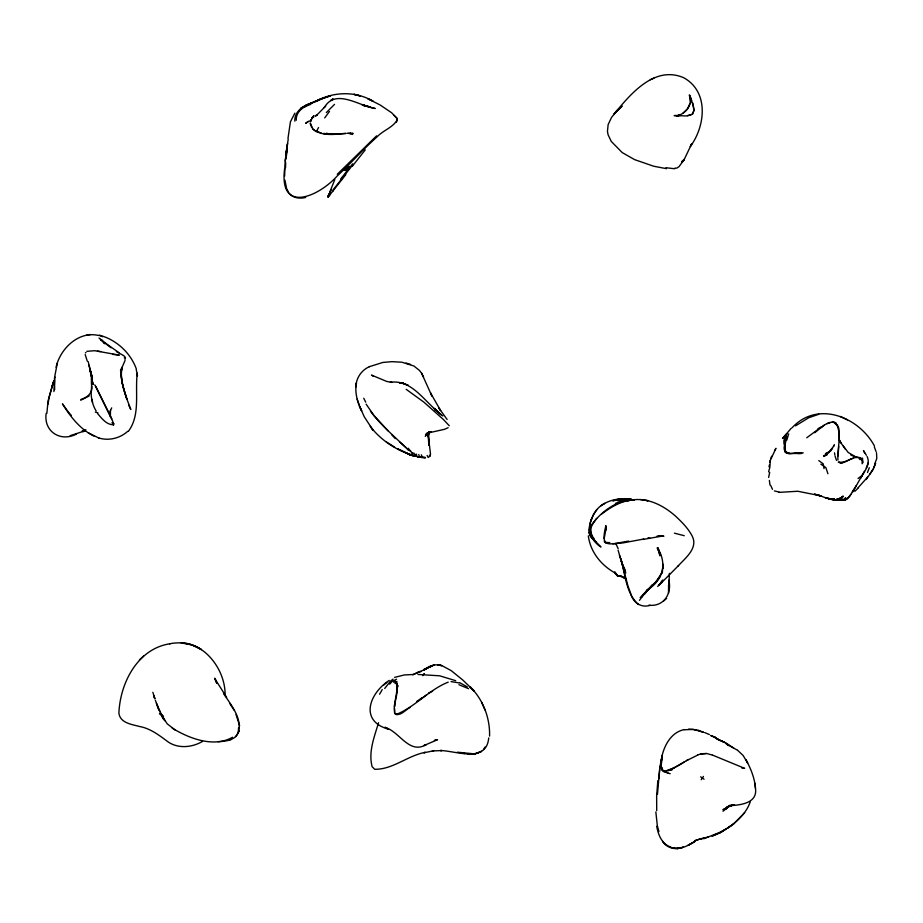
<?xml version="1.0" encoding="UTF-8"?>
<svg xmlns="http://www.w3.org/2000/svg" width="923" height="923" viewBox="0 0 923 923"><rect width="100%" height="100%" fill="white"/><g stroke="black" fill="none" stroke-linecap="round" stroke-linejoin="round"><path stroke-width="1.38" d="M284.619 176.235L285.149 161.121L287.618 143.515M668.887 580.255C672.025 593.627 663.856 606.896 648.834 605.246M690.727 102.857L689.377 94.873L691.35 99.58M661.168 765.409L661.191 763.356M769.367 480.445L770.001 485.094M662.841 770.232L661.145 766.367L661.895 758.66M661.18 766.09L661.26 761.048M91.273 389.829C90.731 397.155 92.323 404.747 96.154 411.035M284.607 168.817C278.827 214.228 318.723 196.553 337.08 176.108C350.844 163.359 363.235 149.203 377.23 136.696C383.126 130.397 392.783 127.582 397.144 120.036L396.671 118.052M285.542 167.64L285.68 162.563M837.957 460.058C837.08 447.851 842.457 433.845 835.707 422.815L833.7 421.938L829.523 422.538L824.458 424.903M657.464 794.415L659.899 766.402M838.73 446.432L838.072 455.95M668.506 593.351L668.575 585.032M737.604 750.284L743.153 755.522L747.618 762.94L745.922 759.721C750.791 768.536 754.702 778.158 755.476 788.288C757.771 803.356 740.35 805.11 729.574 805.687L734.523 804.914L728.397 806.194L733.266 804.983L726.897 806.944L731.697 805.248L722.94 809.783L730.035 805.456M54.538 379.572L54.642 389.737M91.469 389.194L91.781 379.561M488.74 737.95C486.271 763.586 456.17 750.826 440.386 750.526L441.944 750.561L432.241 750.953L433.66 750.826L423.83 752.764L425.226 752.349C407.666 755.614 392.76 769.62 374.692 769.286L372.119 766.655C368.219 751.922 374.369 736.785 378.557 722.709M428.607 433.995L428.572 441.552L429.057 445.371L428.226 435.033L430.533 454.37M46.842 413.446L48.1 400.744L53.199 382.722L49.011 397.64L48.088 404.136M862.128 463.773L862.336 459.492M660.868 765.79L662.206 755.268L660.568 765.732M218.07 741.688C225.431 741.423 234.857 740.442 238.249 732.793L238.561 727.762M238.249 732.793C242.726 718.636 230.912 704.78 223.528 693.588M85.193 354.501L87.258 361.147M285.842 158.756L286.315 152.399M658.791 778.931L660.06 766.09L662.137 755.787L661.18 760.587M294.841 121.178C294.172 111.602 303.125 105.741 311.293 103.514M606.365 528.521L605.846 525.891C600.054 549.15 608.603 544.397 628.736 541.063M54.665 376.896L57.318 363.131M110.472 410.285L110.379 416.861M296.283 120.221C295.729 111.891 303.321 106.399 310.566 104.461M285.299 161.133L287.099 145.073M489.571 736.081C490.136 718.013 482.937 699.126 469.853 686.55L474.18 691.05L462.838 680.066L451.278 670.686L441.944 665.633L437.79 664.906L441.829 665.679C435.437 663.06 429.114 666.602 423.669 669.717L427.384 668.229L423.761 669.544M646.838 590.155C663.325 580.625 667.444 563.168 657.314 547.639L660.556 554.942M657.868 780.558L656.645 795.718L656.715 810.706M669.394 573.345L668.967 583.971M605.719 530.079L604.207 538.524M394.502 708.506L394.686 713.537C399.994 717.148 405.532 709.695 409.927 707.468M784.931 443.686L785.035 450.447L787.861 453.458L803.229 452.835M396.855 681.416L396.821 685.581L397.64 686.631M287.988 138.381L290.422 121.79L294.841 113.16M768.617 477.433L769.713 472.357M414.681 455.593L414.046 453.181L412.189 453.147L408.151 448.174M395.067 683.458L395.344 681.347L393.671 682.247M286.003 153.403L288.207 139.281M285.957 158.687L287.168 150.645M91.804 386.333C92.727 393.313 86.889 397.628 81.016 399.405M588.851 529.906C590.351 519.441 594.62 508.388 604.646 503.37L600.746 505.931M428.307 436.729L429.137 431.722L427.268 435.471M313.901 115.744L312.147 117.567M286.361 153.472L286.788 151.026M867.112 456.47C870.897 464.488 864.24 471.549 860.548 478.137L862.428 475.149M54.872 377.057L53.892 391.514M395.344 681.347L397.744 685.662L394.213 706.603L394.686 713.537M662.264 572.998L662.945 565.211M768.594 471.895L769.863 467.315L770.244 460.519L775.931 448.301L774.801 450.597M785.058 441.448L784.204 446.986L785.011 451.785L786.615 453.181L789.811 453.481M869.293 467.696L867.493 472.53M768.986 466.807L769.447 464.88M429.045 431.756L428.445 434.306L429.23 432.033M112.018 422.607L113.529 424.984L112.71 421.223L94.769 384.868M786.731 436.51L784.4 448.486L785.011 451.785L786.038 452.258L784.285 449.616M54.353 378.661L54.792 377.103M866.212 468.123L868.278 462.723M52.207 386.206L53.811 380.518M56.072 367.285C60.087 348.859 78.49 330.78 98.38 335.441M689.989 103.48L687.393 108.96L682.882 113.31M769.713 462.308L770.244 460.519M786.788 440.156L788.704 433.856M311.039 119.84L310.589 121.294L312.02 118.467M662.253 755.002C665.056 743.823 672.071 732.02 684.22 729.608M591.712 518.53C586.832 529.248 591.147 541.016 600.977 547.004L594.758 540.566M329.892 194.788L327.896 197.337L345.802 174.655M122.021 367.562L120.498 370.861L122.101 367.285C119.263 378.072 123.947 388.952 126.878 399.209C123.994 389.102 119.678 378.534 121.836 367.862C119.655 382.272 125.932 396.244 130.801 409.5L128.597 404.943M110.01 411.6L111.706 407.874M334.807 179.604L329.707 192.261M310.474 121.548L311.039 119.99M332.73 191.465L333.48 189.377L352.759 164.859M125.067 360.431L121.594 368.485M874.912 463.45L876.792 458.431L876.504 452.743M591.02 520.549L593.351 514.849L596.812 509.577M770.901 458.154L771.663 456.227M750.226 801.856C746.465 813.013 737.339 821.343 727.947 827.943L733.739 823.858L744.653 812.678M396.417 122.159L397.225 120.209L396.775 118.132L391.687 112.802L380.114 104.968L367.885 98.784L373.1 101.207C356.163 91.25 335.026 91.504 317.697 100.33L330.722 95.715L319.739 99.349M113.748 423.495L113.206 424.718C106.399 424.788 101.599 418.188 97.526 413.492M124.432 356.174L123.463 355.69M873.643 467.753L875.592 463.311L873.181 469.472L866.109 479.533M430.383 454.566L429.83 456.262L429.403 455.351M329.28 193.415L327.896 196.426L331.692 189.03M786.984 433.741L784.838 440.017L784.977 443.478M235.746 736.692L239.299 730.808M394.917 706.326C394.79 699.853 397.998 693.715 396.994 687.15L397.744 685.662M864.413 471.307L852.494 492.444M660.06 576.529L655.93 581.952L662.483 571.787M318.55 127.524L316.347 131.747L312.874 129.058L310.301 122.99L310.589 125.113M350.855 132.785L349.805 133.523L347.013 133.247M846.656 498.801L849.495 496.632L856.325 485.521M833.93 446.04L830.112 450.562M379.584 694.211L382.249 689.55M833.4 446.305L834.38 444.621M646.804 590.674L644.946 593.801L647.058 590.328M869.847 474.18L873.158 468.872M313.762 115.813L313.497 117.521M590.224 526.71C600.042 512.634 616.126 499.62 634.078 500.208M703.43 776.416L701.203 779.727M483.525 749.453L485.06 747.042M661.86 581.305L660.487 583.463L662.933 580.071L658.941 585.344L678.578 565.499M324.688 117.902L329.465 111.441M639.466 600.342L646.711 590.662M596.627 518.357C593.697 522.903 589.093 527.737 590.685 533.598M384.729 688.477L390.325 681.278L393.071 679.109M692.815 113.264L694.038 110.16L692.619 102.915M687.658 115.825L692.492 114.187L693.911 110.564L693.231 105.026L689.573 95.784L691.708 100.515M352.332 166.209L365.266 149.872M423.011 675.44L424.465 673.548L422.642 675.601M867.551 477.179L858.078 487.794M641.6 597.169L647.923 589.347M340.783 178.843L352.713 163.809M832.5 448.636L829.789 451.497L825.462 453.574M326.338 112.571L334.541 104.357M852.414 491.532L854.283 489.213M350.452 166.694L345.998 170.559L349.471 166.371L345.548 169.036M311.928 118.306L312.989 117.048L311.859 118.352M425.238 436.406L429.483 431.745M170.247 643.712C137.504 648.511 120.048 683.274 118.894 713.237C120.209 723.101 131.851 724.405 139.627 726.505C149.78 728.351 158.168 734.5 166.255 740.523C176.593 749.049 191.534 747.907 202.552 741.388M128.389 431.306C140.527 415.2 134.943 392.575 137.204 373.55L137.412 376.03L137.123 372.557M657.684 586.497L661.676 581.917M640.181 597.608L652.78 584.501L644.819 593.374M620.337 107.403L616.16 111.556L621.964 105.96L614.256 113.725L617.706 109.964L611.614 117.29L608.142 124.57L607.449 131.389L608.084 134.746L611.257 141.415L622.194 152.56L634.597 159.621L653.692 166.232L666.51 168.667M615.076 112.883C631.32 93.085 654.892 65.395 683.666 77.694C709.21 91.758 705.391 126.163 690.3 146.561L691.754 143.688L684.012 159.921L681.647 161.871L684.37 159.252L679.063 166.602L676.79 168.124L674.967 168.078M389.668 684.185L392.102 681.462L396.509 679.224M389.241 680.413C369.673 692.988 358.759 720.909 388.548 729.205L384.868 727.289C399.555 731.362 409.062 754.899 426.195 744.607L423.934 745.553L437.525 739.692L434.375 740.431L436.014 740.258M324.273 107.61C335.568 87.927 359.209 106.064 375.2 108.51L362.566 105.234M617.556 110.137L614.256 113.725L621.167 106.941L617.556 110.137L620.637 107.414M814.697 432.737L824.089 425.215L821.17 427.545M325.669 106.087L315.562 116.39M791.161 428.33L782.496 438.506L786.038 434.295L783.858 440.606L783.973 444.067M678.117 565.972C685.224 558.138 698.273 548.239 692.296 536.275C688.304 528.51 682.051 522.233 675.74 516.326C664.179 506.012 649.065 497.889 633.12 499.805M854.813 491.359L858.228 487.967M651.488 586.186L656.507 581.225L647.854 590.097M643.666 594.077L648.684 589.116M830.792 450.782L825.485 454.335L828.889 452.651M850.775 494.44L847.406 498.916L844.787 499.966L846.103 499.458M725.743 809.356L729.62 805.594M337.299 174.251L376.596 135.843M139.431 659.945L143.55 656.057M727.947 807.094L729.77 805.364M838.788 499.366L841.822 497.612L837.196 499.585L840.772 498.512L843.345 496.136C836.134 504.166 824.954 496.816 816.647 494.67L821.482 496.193L814.432 494.093L819.543 495.605L797.795 491.255L778.897 492.374M619.725 107.979L621.802 106.145M843.76 499.285L845.71 497.589M663.81 600.861L666.648 598.392M620.752 107.287L614.937 112.918L621.098 107.022M792.061 427.811C817.513 400.121 858.909 416.896 874.496 446.086M383.357 685.385L386.818 682.466M723.044 811.236L730.024 805.548M448.22 682.143C429.033 689.689 415.096 707.041 396.094 714.483M127.709 431.329C119.955 438.379 108.487 441.125 98.461 437.883M858.032 478.495L861.805 475.668M89.231 395.921L80.659 400.259M733.739 823.858L720.378 832.696L713.617 835.569M823.927 456.493L827.066 454.404L823.547 455.766M795.545 425.861L808.779 417.704L818.713 414.3M420.103 699.519L426.414 694.95M425.48 434.941L429.783 431.895L426.114 433.925L431.26 431.629L426.968 433.222L444.425 429.333L448.128 427.718M429.83 456.262L428.157 457.45L427.13 455.454M601.577 514.042C609.965 507.938 618.929 502.02 629.394 500.451L622.217 501.489M416.619 701.538L421.661 698.053M678.243 765.778L688.27 759.491M85.401 352.863L85.989 352.471M172.255 728.143C189.33 738.573 213.801 747.93 232.561 737.258M720.378 832.696L726.101 828.981L712.106 836.342M686.458 760.69L697.638 755.118M840.772 498.512L842.537 497.393L836.919 499.505L839.688 499.539L836.999 499.435M806.725 437.79L817.663 429.668M304.902 106.837L310.082 103.641L305.951 105.718L308.213 104.311L321.931 98.784L314.697 101.484M300.425 108.326L306.678 104.945L318.17 100.584M344.348 170.282L348.063 168.078M817.766 428.872L820.985 426.968M369.627 366.558C361.597 370.008 355.978 378.072 355.943 386.864L356.451 382.883C354.559 392.471 357.374 402.37 361.678 410.908L359.393 405.901L364.262 416.781L373.134 430.349L370.965 427.349M684.231 761.948L670.813 769.644L677.217 766.171M825.474 454.981L827.285 453.978M694.546 841.776L688.073 845.295L694.892 841.395C687.866 845.883 678.682 850.948 670.317 847.037M836.688 499.481L843.334 499.92L845.18 498.985M305.951 105.718L312.401 102.453M825.52 455.547L827.031 454.797M854.04 457.346L855.263 456.747L859.163 457.831L861.009 458.8L862.047 460.577M604 503.75C612.376 498.951 622.39 497.959 631.817 499.389M428.457 693.161L432.633 691.154M673.917 767.89L665.46 771.143L662.345 770.29L661.733 768.294L662.229 770.117L663.533 771.063M717.529 833.319L703.788 838.73M412.812 674.84L417.058 672.844L413.169 674.459M692.492 114.187L686.204 115.975L674.621 115.433M697.638 755.026L701.295 753.699L706.118 753.618M310.486 103.376L304.532 106.03L314.72 101.761M369.315 366.696L382.86 362.439L391.975 361.666L401.932 362.22L413.919 366.016L419.492 370.469L421.719 373.446M653.876 78.155L650.288 79.69M700.765 838.707L694.592 840.922M83.047 431.699L85.493 430.672L70.171 435.668M124.801 359.162L125.378 358.909M853.337 458.269C848.479 459.273 843.16 464.731 838.315 462.215M394.594 677.39L404.355 674.944L413.077 674.517M307.624 121.698L309.69 120.901M701.042 754.103L706.383 753.433L711.945 754.956M696.046 840.242L704.676 837.634M86.866 351.34L94.631 350.705L119.309 355.113L112.687 354.397M615.399 503.404L623.071 500.531L633.224 499.862M678.37 115.479L679.997 115.202L676.34 115.906C685.085 114.452 692.642 105.418 689.885 96.373L691.062 99.476M708.668 836.792L700.13 839.365M424.084 669.89L416.55 672.821L420.946 671.621M414.796 454.704L416.469 454.151L416.781 456.193C398.817 452.155 381.418 441.044 370.238 426.345M306.678 104.945L311.42 103.434M841.614 498.385L836.919 499.505M82.17 430.891L85.943 429.783M836.538 499.839L840.161 498.801L842.641 496.389C838.534 502.227 830.758 499.228 825.208 497.612L834.53 499.724M619.206 498.962L612.71 500.808L625.286 498.766M827.135 423.553L830.1 422.78M76.471 434.087C60.433 442.348 43.554 431.537 46.15 413.446M666.198 770.936L672.475 769.655M348.167 133.316L350.59 133.281L352.482 134.481M631.424 499.331L624.733 499.008L617.499 500.601L623.948 499.655L634.274 499.839M642.8 539.459L661.883 536.159L658.249 536.298L663.902 536.205L657.084 536.09M643.746 539.032L623.187 542.874L612.884 543.855M837.196 499.585L839.549 499.101L836.838 499.389M86.3 335.28L90.489 334.495M694.731 840.634L697.05 840.207M800.818 452.685L790.734 453.781L786.615 453.181L784.85 450.92M228.477 739.958L231.338 739.473M305.686 197.453C299.79 198.987 292.787 198.145 288.922 192.965M169.647 643.793C180.493 641.531 192.18 643.389 201.445 649.596L191.684 644.854L181.208 642.904C204.687 643.031 225.662 669.844 225.085 695.388M684.462 729.77L693.588 729.366L703.638 732.343L698.515 730.405M841.372 499.862L837.992 499.562L844.845 499.816L843.334 499.92M842.791 462.642L840.472 462.896L839.053 461.742M621.675 576.656L617.129 575.583L614.914 572.237L617.129 575.583L622.806 576.875M674.667 168.747L665.921 167.721M124.305 357.812L125.528 357.743M618.468 499.528L624.733 499.008M650.173 605.326C640.47 608.372 632.347 601.796 630.386 592.497M623.071 500.531L630.097 499.966M470.142 753.999L467.569 754.183L475.068 753.941L481.391 751.391L475.068 753.941L457.37 752.199M680.147 115.56L674.113 115.71M798.153 453.585L801.752 453.389L794.645 453.493M330.642 134.331L345.848 133.431C334.922 134.297 321.989 136.627 312.874 129.058M609.791 542.62L604.819 542.378L604.369 540.728M125.032 356.866L124.617 356.809M618.11 576.01L615.341 573.16L618.11 576.01L619.356 575.987M623.948 499.655L630.824 499.562M315.978 115.271L317.35 115.271M421.511 457.554L425.468 457.52L416.919 456.585L425.33 457.854M417.992 674.448L439.671 675.809L455.674 680.689M451.035 681.612L459.112 682.916M418.915 457.081L422.296 457.139L418.119 457.058M327.607 134.239L333.111 134.343L323.546 133.5L327.607 134.239L326.2 134.158M832.108 422.146L835.707 422.815M741.769 767.948L744.642 768.351L712.418 755.049M834.796 499.458L832.384 499.331L834.45 499.458M672.925 848.11L678.036 848.468L683.355 847.199L677.447 848.502L678.036 848.468C671.979 849.275 665.91 846.518 662.506 841.453M688.558 729.158L693.196 729.528M662.345 770.29L663.545 771.466L665.437 771.628M840.541 462.238C847.591 462.631 854.767 454.278 861.817 458.523M615.768 574.141L617.464 574.729M779.127 492.074L774.374 490.909M373.33 376.272L371.484 375.073L386.772 381.464L391.894 382.364L390.36 382.272C410.977 379.399 423.276 399.694 437.214 411.127L434.306 408.416L441.102 414.739L437.86 411.75M400.501 382.814L399.197 382.641L403.489 383.287L400.501 382.814L402.036 383.033M97.503 351.098L100.653 351.548M786.2 452.478L788.704 452.824M362.774 105.303L365.496 105.695L362.278 105.13M694.027 729.781L699.011 730.531M646.377 500.462L648.084 500.728L640.562 499.551M460.762 752.81L464.777 753.514M449.259 425.745L443.548 419.619L423.819 402.093L406.189 389.321M674.425 533.159L684.243 535.709M840.599 499.435L843.091 500.024M326.384 133.2L329.58 134.043M668.564 773.393L663.545 771.466M396.775 118.132L394.052 115.352M362.681 104.934L364.966 105.557M362.808 104.968L370.423 107.033L366.108 105.868M95.357 412.131L97.907 412.835M321.319 133.177L315.539 130.651M668.171 773.116L670.213 773.705M99.719 335.291C116.356 339.71 130.674 352.898 136.385 369.142M648.061 537.774L650.265 538.432M410.597 364.47L405.993 363.027M410.4 454.808L408.324 454.162L413.85 455.893M458.916 684.704L468.619 688.72M408.462 454.104L414.992 456.4M715.763 737.477L710.698 735.446L724.14 742.3M716.606 738.931L725.801 742.83L733.739 748.115M410.643 451.012L408.231 450.089C395.655 437.202 381.176 425.907 370.446 411.116M412.454 455.697L397.594 448.82L410.608 455.085M626.106 578.744L623.648 577.775L626.129 579.044M88.262 432.818L99.061 438.137M98.957 335.222L102.603 336.733M726.574 744.146L737.292 750.111M704.757 732.597L709.372 734.558M850.844 455.051L856.902 457.577L848.168 452.443L839.411 440.963L838.857 428.422L837.299 424.799M840.403 416.492L847.337 419.884M620.187 575.571L624.963 577.936M116.402 351.617L123.278 355.367M669.948 846.806C661.676 843.576 658.122 834.496 656.726 826.373M467.269 686.874L459.804 682.732M604.38 541.709L605.926 543.093M93.834 436.048C80.093 429.149 70.39 416.665 62.452 403.859L68.59 412.385M349.805 133.523L350.786 134.077M352.332 133.039L353.336 133.627M721.348 740.684L724.313 742.461M386.287 441.909L394.548 447.078M405.82 447.297L399.486 441.886M615.676 573.287C601.508 565.707 590.339 552.069 588.32 535.836M395.713 713.86L397.017 714.725M715.117 737.246L720.159 740.615M118.905 352.644L100.353 339.514L111.072 347.798M704.053 779.197L700.626 776.843M434.687 409.847L438.24 412.258M175.451 730.278L167.225 723.84L160.221 713.248M820.859 464.154L825.854 467.603L827.931 473.741M159.448 713.756L163.417 716.686L160.244 713.456M98.992 338.003L101.968 340.172L104.611 343.737M818.793 460.589L823.178 463.796L824.031 468.619M725.305 743.05L728.57 745.565M438.46 412.581L442.809 415.938M859.255 458.881L860.132 459.631M388.133 430.903L373.93 415.454L366.131 404.147M591.828 538.028L595.808 541.905L591.828 538.028L589.566 533.056L589.889 535.144L592.912 539.17L589.889 535.144L588.828 532.133M834.427 422.78L836.261 424.649M391.848 434.895L395.298 438.621M68.694 412.558L71.394 415.477M113.068 423.092L113.806 423.969M163.533 716.929L160.602 713.421L163.175 717.286M638.451 604.553C625.967 593.351 625.183 574.244 620.971 558.784M447.136 419.48L438.956 408.208L440.606 410.539L430.487 392.875L431.941 396.071L421.592 373.215L423.565 376.965M772.47 489.317L770.705 485.452M311.178 126.532L312.089 127.755M101.968 340.172L104.287 343.287M843.276 446.167L845.468 449.328M594.435 540.901L589.566 533.056M226.654 697.35L215.071 679.086L216.963 683.424L214.747 678.174L216.813 683.124M614.914 572.237L616.495 574.637M163.302 718.071L165.194 720.932M229.665 703.338L234.154 710.237M161.917 716.606L163.89 719.755M236.034 714.529L239.622 725.697M397.271 686.597L396.129 683.308M615.768 543.52L618.156 548.631M288.345 191.88L286.615 188.627L284.988 180.25M657.361 548.562L658.653 551.008M421.269 454.831L421.984 456.193M590.72 533.748L593.351 539.228L591.124 536.136L590.039 524.056L589.612 530.437L591.897 535.986M363.743 398.251L365.716 402.163M591.17 534.567L594.493 539.286L590.708 536.39L589.393 533.471M864.713 453.089L863.49 450.609L866.385 455.258M159.079 709.533L160.937 713.375M623.59 566.78L625.529 570.922M111.868 418.869L95.784 386.391M160.106 712.025L157.579 705.968M484.933 709.914L481.668 702.38M622.702 564.784L621.191 560.872L625.782 573.021M153.841 695.642L154.799 698.549L152.849 692.285M418.719 454.554L419.227 455.812M835.084 456.158L836.515 460.392M155.341 700.211L158.837 709.591M874.369 447.032L876.077 451.601M628.309 586.993L629.959 591.47M659.103 552.854L658.053 547.858L659.622 553.408M357.155 399.174L359.151 404.805M618.075 550.154L620.683 558.923L619.425 555.3M154.268 697.257L154.787 698.734M156.391 703.014L157.556 706.407M157.556 706.153L158.791 709.775M113.16 423.865L113.529 424.984M627.928 585.817L621.202 560.665M592.093 535.917L590.535 531.14L590.339 524.795M661.387 767.325L661.918 768.986L661.145 766.367M88.85 365.231L91.965 376.215M621.837 562.707L622.99 566.653M91.619 398.921L92.6 402.301M88.193 361.597L92.023 376.907M658.918 831.577L657.326 825.75L655.849 811.952M412.189 453.147L412.535 454.416M91.065 374.08L90.05 370.019L93.073 384.522L92.519 381.891M658.572 550.5L659.853 555.808M136.246 369.765L136.731 371.877M90.05 370.019L91.977 379.249M834.496 452.824L834.888 455.051M605.973 527.679L606.319 529.871L605.846 525.891M91.412 375.442L91.862 378.626M755.476 788.288L754.887 783.177M662.702 563.803L663.21 568.418M589.162 530.275L589.312 532.398M862.555 458.131L862.682 462.919L862.636 460.935M91.365 378.015L91.492 384.28M396.971 684.139L396.994 687.15M684.012 159.921L682.443 161.087L684.012 159.921M332.003 99.615L330.78 100.503L333.088 98.865L332.003 99.615M427.153 667.871L423.692 670.34L427.211 667.837L430.753 666.648L427.211 667.837M308.074 121.628L305.651 123.301L308.074 121.628M430.568 666.106L427.084 668.31L430.66 666.175M841.234 497.843L836.053 499.805L828.185 498.524L833.954 499.805L838.269 499.574L841.234 497.843M434.052 664.998L430.395 666.441L434.156 665.022M671.367 769.39L667.917 770.543L671.367 769.39M834.484 499.181L832.05 498.858L834.45 499.205M402.913 383.207L401.759 382.976L408.185 385.318L402.913 383.207M360.247 95.923L354.063 94.354L360.247 95.923M840.83 442.636L839.457 440.306L840.83 442.648"/></g></svg>
